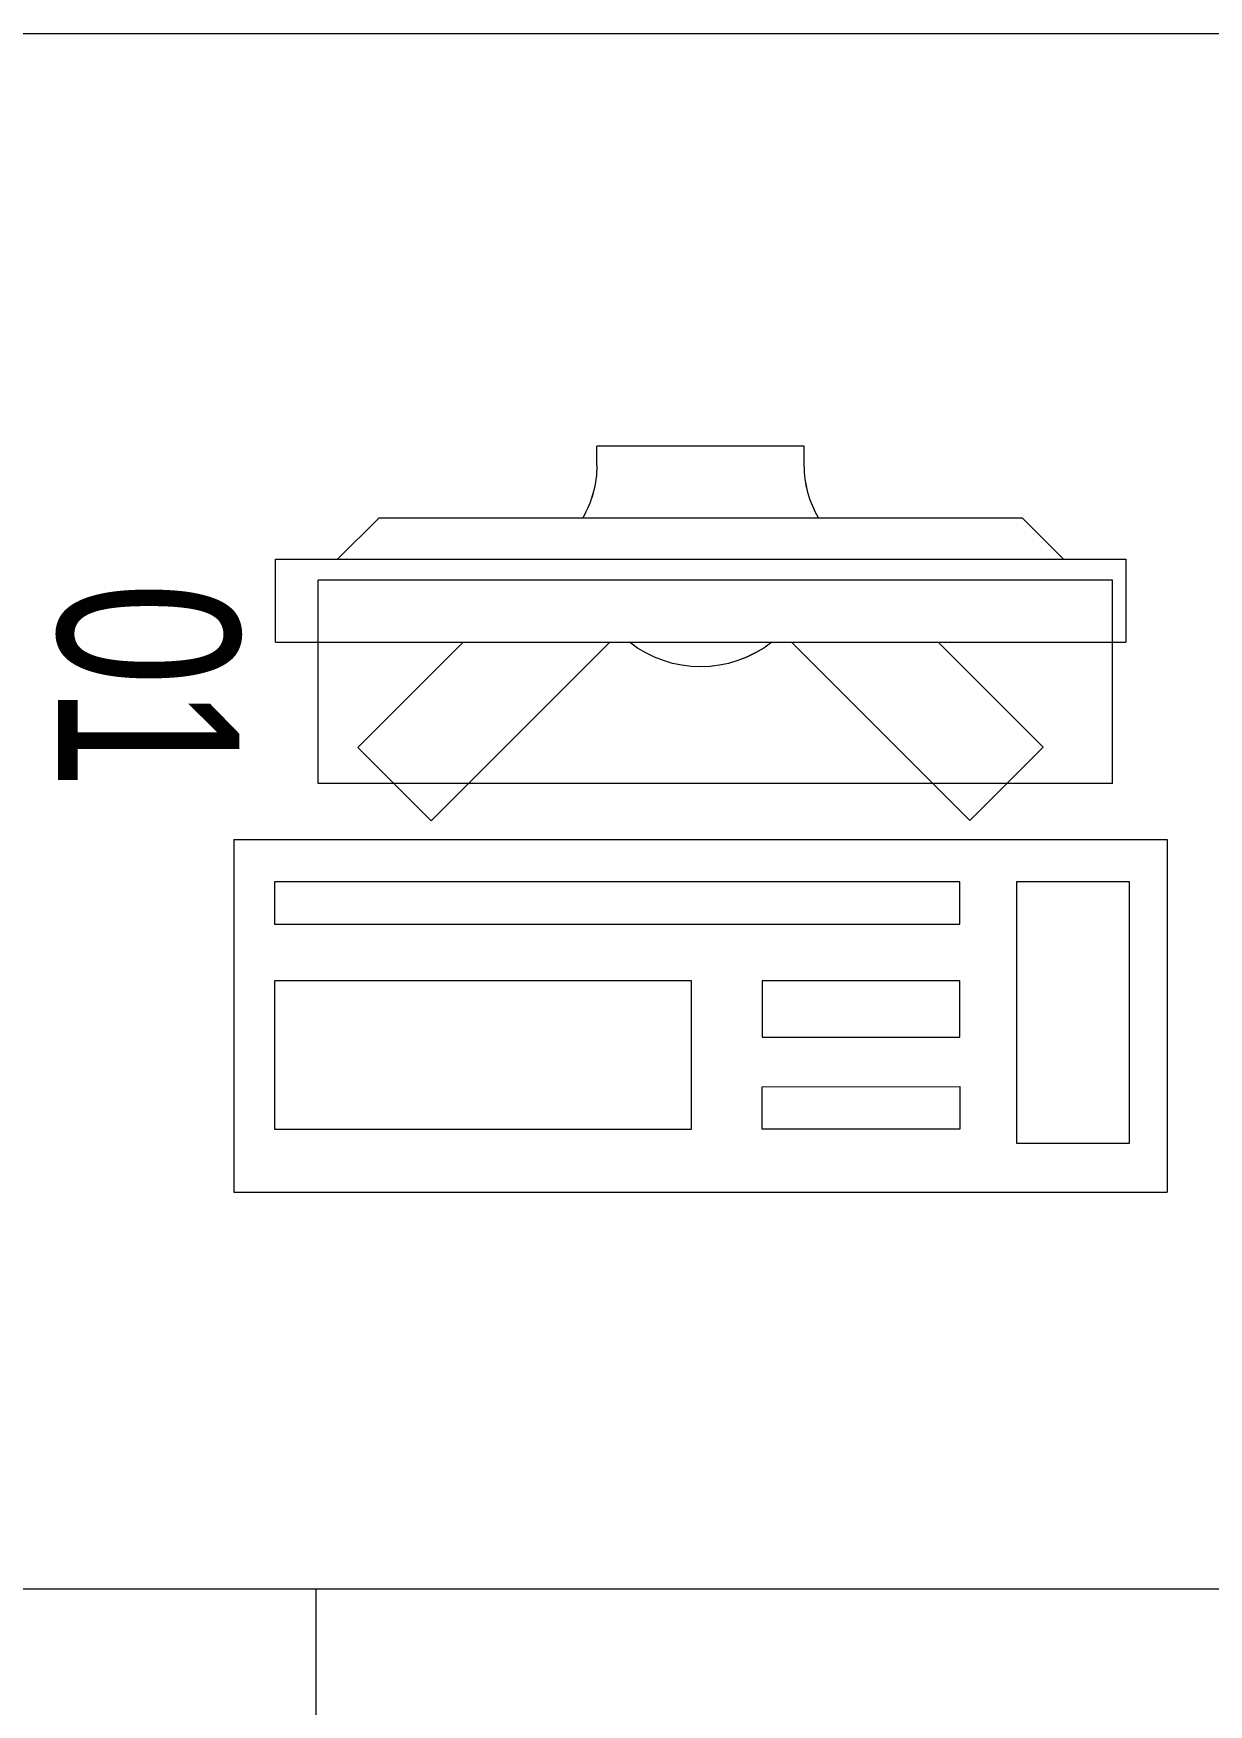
# Model space of a CAD drawing. Header units: metres. Extents: x -18745 to 220762, y -1579758 to -1356048.
# Drawn here: x 110713 to 111280, y -1388403 to -1387598 of the extents above; entities that cross this region are included whole.
import ezdxf

# ---------------------------------------------------------------- set-up
doc = ezdxf.new("R2010")
doc.units = ezdxf.units.M
doc.layers.get('0').update_dxf_attribs({"lineweight": 0})
doc.layers.add('A-100 - Copy$0$Medical Equipment and Furniture', color=8, linetype='Continuous', lineweight=0)
doc.styles.add('A-100 - Copy$0$X3G_ENTITY_257CFD', font='swisscl.ttf', dxfattribs={"height": 200})

# ---------------------------------------------------------------- blocks, each defined once
blk = doc.blocks.new('A-100 - Copy$0$ITCWLS1-P')
for p, q in [((-0.17, 0.45), (-0.17, 0)), ((-0.17, 0.45), (0, 0.45)), ((0, 0.45), (0, 0)), ((-0.26509, 0.43, 0), (-0.30509, 0.43, 0)), ((-0.30509, 0.43, 0), (-0.30509, 0.02, 0)), ((-0.26509, 0.43, 0), (-0.26509, 0.02, 0)), ((-0.14957, 0.43047), (-0.12914, 0.43047)), ((-0.12914, 0.43047), (-0.12914, 0.40893)), ((-0.197, 0.40939), (-0.295, 0.40939)), ((-0.295, 0.02639), (-0.295, 0.40939)), ((-0.197, 0.02639), (-0.197, 0.40939)), ((-0.32509, 0.38, 0), (-0.30509, 0.4, 0)), ((-0.32509, 0.38, 0), (-0.32509, 0.07, 0)), ((-0.35032, 0.275), (-0.35961, 0.275)), ((-0.35961, 0.175), (-0.35961, 0.275)), ((-0.35032, 0.175), (-0.35961, 0.175)), ((-0.32509, 0.07, 0), (-0.30509, 0.05, 0)), ((-0.197, 0.02639), (-0.295, 0.02639)), ((-0.30509, 0.02, 0), (-0.26509, 0.02, 0)), ((-0.17, 0), (0, 0))]:
    blk.add_line(p, q)
at = {"extrusion": (2.48281e-10, 3.18408e-10, -1)}
for p, q in [((-0.26509, 0.33952), (-0.21443, 0.39019)), ((-0.17907, 0.35483), (-0.21443, 0.39019)), ((-0.26509, 0.26881), (-0.17907, 0.35483))]:
    blk.add_line(p, q, dxfattribs=at)
at = {"extrusion": (2.48281e-10, -3.18408e-10, -1)}
for p, q in [((-0.26509, 0.18119), (-0.17907, 0.09517)), ((-0.26509, 0.11048), (-0.21443, 0.05981)), ((-0.17907, 0.09517), (-0.21443, 0.05981))]:
    blk.add_line(p, q, dxfattribs=at)
for points in [[(-0.12914, 0.40893), (-0.12914, 0.09996), (-0.14957, 0.09996), (-0.14957, 0.43047)], [(-0.14957, 0.09997), (-0.14957, 0.09997), (-0.14957, 0.09997), (-0.14957, 0.09997), (-0.14957, 0.09997), (-0.14957, 0.09997), (-0.14957, 0.09997), (-0.14957, 0.09997), (-0.14957, 0.09997)], [(-0.14957, 0.09997), (-0.14957, 0.09997), (-0.14957, 0.09997), (-0.14957, 0.09997), (-0.14957, 0.09997), (-0.14957, 0.09997), (-0.14957, 0.09997), (-0.14957, 0.09997), (-0.14957, 0.09997), (-0.14957, 0.09997), (-0.14957, 0.09997), (-0.14957, 0.09997), (-0.14957, 0.09997), (-0.14957, 0.09997), (-0.14957, 0.09997), (-0.14957, 0.09997), (-0.14957, 0.09997), (-0.14957, 0.09997)], [(-0.14957, 0.09996), (-0.14957, 0.09996), (-0.14957, 0.09996), (-0.14957, 0.09996), (-0.14957, 0.09996), (-0.14957, 0.09996), (-0.14957, 0.09996), (-0.14957, 0.09996), (-0.14957, 0.09996), (-0.14957, 0.09996)], [(-0.14957, 0.09996), (-0.14957, 0.09996), (-0.14957, 0.09996), (-0.14957, 0.09996), (-0.14957, 0.09996), (-0.14957, 0.09996), (-0.14957, 0.09996)], [(-0.14957, 0.09997), (-0.14957, 0.09997), (-0.14957, 0.09997), (-0.14957, 0.09997), (-0.14957, 0.09997), (-0.14957, 0.09997), (-0.14957, 0.09997), (-0.14957, 0.09997), (-0.14957, 0.09997), (-0.14957, 0.09997)], [(-0.14957, 0.09997), (-0.14957, 0.09997), (-0.14957, 0.09997), (-0.14957, 0.09997), (-0.14957, 0.09997), (-0.14957, 0.09997), (-0.14957, 0.09997), (-0.14957, 0.09997), (-0.14957, 0.09997), (-0.14957, 0.09997), (-0.14957, 0.09997), (-0.14957, 0.09997), (-0.14957, 0.09997), (-0.14957, 0.09997), (-0.14957, 0.09997)], [(-0.14957, 0.09997), (-0.14957, 0.09997), (-0.14957, 0.09997), (-0.14957, 0.09997), (-0.14957, 0.09997), (-0.14957, 0.09997), (-0.14957, 0.09997), (-0.14957, 0.09997), (-0.14957, 0.09997), (-0.14957, 0.09997)], [(-0.14957, 0.09997), (-0.14957, 0.09997), (-0.14957, 0.09997), (-0.14957, 0.09997), (-0.14957, 0.09997), (-0.14957, 0.09997), (-0.14957, 0.09997), (-0.14957, 0.09997), (-0.14957, 0.09997), (-0.14957, 0.09997)], [(-0.14957, 0.09996), (-0.14957, 0.09996), (-0.14957, 0.09996), (-0.14957, 0.09996), (-0.14957, 0.09996), (-0.14957, 0.09996), (-0.14957, 0.09996), (-0.14957, 0.09996), (-0.14957, 0.09996), (-0.14957, 0.09996), (-0.14957, 0.09996), (-0.14957, 0.09996), (-0.14957, 0.09996), (-0.14957, 0.09996), (-0.14957, 0.09996), (-0.14957, 0.09996), (-0.14957, 0.09996), (-0.14957, 0.09996), (-0.14957, 0.09997), (-0.14957, 0.09997), (-0.14957, 0.09997), (-0.14957, 0.09997), (-0.14957, 0.09997), (-0.14957, 0.09997), (-0.14957, 0.09997), (-0.14957, 0.09997), (-0.14957, 0.09997), (-0.14957, 0.09997), (-0.14957, 0.09997), (-0.14957, 0.09997), (-0.14957, 0.09997), (-0.14957, 0.09997), (-0.14956, 0.09997), (-0.14956, 0.09997), (-0.14956, 0.09997), (-0.14956, 0.09996), (-0.14956, 0.09996), (-0.14956, 0.09996), (-0.14956, 0.09996), (-0.14956, 0.09996), (-0.14956, 0.09996), (-0.14956, 0.09996), (-0.14956, 0.09996), (-0.14956, 0.09996), (-0.14956, 0.09996), (-0.14956, 0.09996), (-0.14956, 0.09996), (-0.14956, 0.09996), (-0.14957, 0.09996), (-0.14957, 0.09996), (-0.14957, 0.09996), (-0.14957, 0.09996), (-0.14957, 0.09996), (-0.14957, 0.09996)], [(-0.14957, 0.09996), (-0.14957, 0.09996), (-0.14957, 0.09996), (-0.14957, 0.09996), (-0.14957, 0.09996), (-0.14957, 0.09996), (-0.14957, 0.09996), (-0.14957, 0.09996), (-0.14957, 0.09996), (-0.14957, 0.09996), (-0.14957, 0.09997), (-0.14957, 0.09997), (-0.14957, 0.09997), (-0.14957, 0.09996), (-0.14957, 0.09996), (-0.14957, 0.09996), (-0.14957, 0.09996), (-0.14957, 0.09996), (-0.14957, 0.09996), (-0.14957, 0.09997), (-0.14957, 0.09997), (-0.14957, 0.09997), (-0.14957, 0.09997), (-0.14957, 0.09997), (-0.14957, 0.09997), (-0.14957, 0.09997), (-0.14957, 0.09997), (-0.14957, 0.09997), (-0.14957, 0.09997), (-0.14957, 0.09997), (-0.14957, 0.09997), (-0.14957, 0.09997), (-0.14957, 0.09997), (-0.14957, 0.09997), (-0.14957, 0.09997), (-0.14957, 0.09997), (-0.14957, 0.09997), (-0.14957, 0.09997), (-0.14957, 0.09997), (-0.14957, 0.09997), (-0.14957, 0.09997), (-0.14957, 0.09997), (-0.14957, 0.09997), (-0.14957, 0.09997), (-0.14957, 0.09997), (-0.14957, 0.09997), (-0.14957, 0.09997), (-0.14957, 0.09997), (-0.14957, 0.09997), (-0.14957, 0.09997), (-0.14957, 0.09997), (-0.14957, 0.09997), (-0.14957, 0.09997), (-0.14957, 0.09997), (-0.14957, 0.09997), (-0.14957, 0.09997), (-0.14957, 0.09997), (-0.14957, 0.09997), (-0.14957, 0.09997), (-0.14957, 0.09997), (-0.14957, 0.09997), (-0.14957, 0.09997), (-0.14957, 0.09997), (-0.14957, 0.09997), (-0.14957, 0.09997), (-0.14957, 0.09997), (-0.14957, 0.09997), (-0.14957, 0.09997), (-0.14957, 0.09997), (-0.14957, 0.09997), (-0.14957, 0.09997), (-0.14957, 0.09997), (-0.14957, 0.09997), (-0.14957, 0.09997), (-0.14957, 0.09997), (-0.14957, 0.09997), (-0.14957, 0.09997), (-0.14957, 0.09997), (-0.14957, 0.09997), (-0.14957, 0.09997), (-0.14956, 0.09997), (-0.14957, 0.09997), (-0.14957, 0.09997), (-0.14957, 0.09997), (-0.14957, 0.09997), (-0.14956, 0.09997), (-0.14957, 0.09997), (-0.14957, 0.09997), (-0.14957, 0.09997), (-0.14957, 0.09997), (-0.14957, 0.09997), (-0.14957, 0.09997), (-0.14957, 0.09997), (-0.14957, 0.09997), (-0.14957, 0.09997), (-0.14957, 0.09997), (-0.14956, 0.09997), (-0.14957, 0.09996), (-0.14957, 0.09996), (-0.14957, 0.09996), (-0.14956, 0.09996), (-0.14957, 0.09996), (-0.14957, 0.09996), (-0.14957, 0.09996), (-0.14957, 0.09996), (-0.14957, 0.09996), (-0.14957, 0.09996), (-0.14957, 0.09996), (-0.14957, 0.09996), (-0.14957, 0.09996), (-0.14957, 0.09996)], [(-0.14957, 0.09996), (-0.14957, 0.09996), (-0.14957, 0.09996), (-0.14957, 0.09996), (-0.14957, 0.09996), (-0.14957, 0.09996), (-0.14957, 0.09996), (-0.14957, 0.09996)], [(-0.14957, 0.09996), (-0.14957, 0.09996), (-0.14957, 0.09996), (-0.14957, 0.09996), (-0.14957, 0.09996), (-0.14957, 0.09996), (-0.14957, 0.09996), (-0.14957, 0.09996), (-0.14957, 0.09996), (-0.14957, 0.09996), (-0.14957, 0.09996), (-0.14957, 0.09996), (-0.14957, 0.09996), (-0.14957, 0.09996), (-0.14957, 0.09996), (-0.14957, 0.09996), (-0.14957, 0.09996), (-0.14957, 0.09996), (-0.14957, 0.09996), (-0.14957, 0.09996), (-0.14957, 0.09996), (-0.14957, 0.09996), (-0.14957, 0.09996), (-0.14957, 0.09996), (-0.14957, 0.09996), (-0.14957, 0.09996), (-0.14957, 0.09996), (-0.14957, 0.09996), (-0.14957, 0.09996), (-0.14957, 0.09996), (-0.14957, 0.09996), (-0.14957, 0.09996), (-0.14957, 0.09996), (-0.14957, 0.09996), (-0.14957, 0.09996), (-0.14957, 0.09996), (-0.14957, 0.09996), (-0.14957, 0.09996), (-0.14957, 0.09996), (-0.14957, 0.09996), (-0.14957, 0.09996), (-0.14957, 0.09996), (-0.14957, 0.09996), (-0.14957, 0.09996), (-0.14957, 0.09996), (-0.14957, 0.09996), (-0.14957, 0.09996), (-0.14957, 0.09996), (-0.14956, 0.09996), (-0.14956, 0.09996), (-0.14956, 0.09996), (-0.14956, 0.09996), (-0.14957, 0.09996), (-0.14957, 0.09996), (-0.14957, 0.09996), (-0.14957, 0.09996), (-0.14957, 0.09996), (-0.14957, 0.09996), (-0.14956, 0.09996), (-0.14957, 0.09996), (-0.14957, 0.09996), (-0.14957, 0.09996), (-0.14957, 0.09996), (-0.14957, 0.09996), (-0.14957, 0.09996), (-0.14957, 0.09996), (-0.14957, 0.09996), (-0.14957, 0.09996), (-0.14957, 0.09996), (-0.14956, 0.09996), (-0.14956, 0.09996), (-0.14957, 0.09996), (-0.14957, 0.09996), (-0.14957, 0.09996), (-0.14957, 0.09996), (-0.14957, 0.09996), (-0.14957, 0.09996), (-0.14957, 0.09996), (-0.14957, 0.09996), (-0.14957, 0.09996), (-0.14957, 0.09996), (-0.14957, 0.09996), (-0.14957, 0.09996), (-0.14957, 0.09996), (-0.14957, 0.09996), (-0.14957, 0.09996), (-0.14957, 0.09996), (-0.14957, 0.09996), (-0.14957, 0.09996)], [(-0.14957, 0.09996), (-0.14957, 0.09996), (-0.14957, 0.09996), (-0.14957, 0.09996), (-0.14957, 0.09996), (-0.14957, 0.09996), (-0.14957, 0.09996), (-0.14957, 0.09996), (-0.14957, 0.09996), (-0.14957, 0.09996), (-0.14957, 0.09996), (-0.14957, 0.09996)], [(-0.14957, 0.09996), (-0.14957, 0.09996), (-0.14956, 0.09996), (-0.14956, 0.09996), (-0.14956, 0.09996), (-0.14956, 0.09996), (-0.14957, 0.09996)], [(-0.14957, 0.09996), (-0.14957, 0.09996), (-0.14957, 0.09996), (-0.14957, 0.09996), (-0.14957, 0.09996), (-0.14957, 0.09996), (-0.14957, 0.09996), (-0.14957, 0.09996), (-0.14957, 0.09996), (-0.14956, 0.09996), (-0.14956, 0.09996), (-0.14956, 0.09996), (-0.14956, 0.09996), (-0.14956, 0.09996), (-0.14956, 0.09996), (-0.14956, 0.09996), (-0.14957, 0.09996)]]:
    blk.add_lwpolyline(points)
for points in [[(-0.1019, 0.43047), (-0.03039, 0.43047), (-0.03039, 0.22944), (-0.1019, 0.22944)], [(-0.1019, 0.19536), (-0.07466, 0.19536), (-0.07466, 0.09996), (-0.1019, 0.09996)], [(-0.03039, 0.19536), (-0.05082, 0.19536), (-0.05082, 0.09996), (-0.03039, 0.09996)], [(-0.14956, 0.09996), (-0.14956, 0.09996), (-0.14956, 0.09996), (-0.14956, 0.09996), (-0.14956, 0.09996), (-0.14956, 0.09996), (-0.14956, 0.09996), (-0.14956, 0.09996), (-0.14957, 0.09996), (-0.14957, 0.09996), (-0.14957, 0.09996), (-0.14957, 0.09996), (-0.14957, 0.09996), (-0.14957, 0.09996), (-0.14957, 0.09996), (-0.14957, 0.09996), (-0.14957, 0.09996), (-0.14957, 0.09996), (-0.14957, 0.09996), (-0.14957, 0.09996), (-0.14957, 0.09996), (-0.14957, 0.09996), (-0.14957, 0.09996), (-0.14957, 0.09996), (-0.14957, 0.09996), (-0.14957, 0.09996), (-0.14957, 0.09996), (-0.14957, 0.09996), (-0.14957, 0.09996), (-0.14957, 0.09996), (-0.14957, 0.09996), (-0.14957, 0.09996), (-0.14957, 0.09996), (-0.14957, 0.09996), (-0.14957, 0.09996), (-0.14957, 0.09996), (-0.14957, 0.09996), (-0.14957, 0.09996), (-0.14957, 0.09996), (-0.14957, 0.09996), (-0.14957, 0.09996), (-0.14957, 0.09996), (-0.14957, 0.09996), (-0.14957, 0.09996), (-0.14957, 0.09996), (-0.14957, 0.09996), (-0.14957, 0.09996), (-0.14957, 0.09996), (-0.14957, 0.09996), (-0.14957, 0.09996), (-0.14957, 0.09996), (-0.14957, 0.09996), (-0.14957, 0.09996), (-0.14957, 0.09996), (-0.14957, 0.09996), (-0.14957, 0.09996), (-0.14957, 0.09996), (-0.14956, 0.09996), (-0.14956, 0.09996), (-0.14956, 0.09996), (-0.14956, 0.09996), (-0.14956, 0.09996), (-0.14956, 0.09996), (-0.14956, 0.09996), (-0.14956, 0.09996), (-0.14956, 0.09996), (-0.14956, 0.09996), (-0.14956, 0.09996), (-0.14956, 0.09996), (-0.14956, 0.09996), (-0.14956, 0.09996), (-0.14956, 0.09996), (-0.14956, 0.09996), (-0.14956, 0.09996), (-0.14956, 0.09996), (-0.14956, 0.09996), (-0.14956, 0.09996), (-0.14956, 0.09996), (-0.14956, 0.09996), (-0.14956, 0.09996), (-0.14956, 0.09996), (-0.14956, 0.09996), (-0.14956, 0.09996), (-0.14956, 0.09996), (-0.14956, 0.09996), (-0.14956, 0.09996), (-0.14956, 0.09996), (-0.14956, 0.09996), (-0.14956, 0.09996), (-0.14957, 0.09996), (-0.14957, 0.09996), (-0.14957, 0.09996), (-0.14957, 0.09996), (-0.14957, 0.09996), (-0.14957, 0.09996), (-0.14957, 0.09996), (-0.14957, 0.09996), (-0.14957, 0.09996), (-0.14957, 0.09996), (-0.14957, 0.09996), (-0.14957, 0.09996), (-0.14957, 0.09996), (-0.14957, 0.09996), (-0.14957, 0.09996), (-0.14957, 0.09996), (-0.14957, 0.09996), (-0.14957, 0.09996), (-0.14957, 0.09996), (-0.14957, 0.09996), (-0.14957, 0.09996), (-0.14957, 0.09996), (-0.14957, 0.09996), (-0.14957, 0.09996), (-0.14957, 0.09996), (-0.14957, 0.09996), (-0.14957, 0.09996), (-0.14957, 0.09996), (-0.14957, 0.09996), (-0.14957, 0.09996), (-0.14957, 0.09996), (-0.14957, 0.09996), (-0.14957, 0.09996), (-0.14957, 0.09996), (-0.14957, 0.09996), (-0.14957, 0.09996), (-0.14957, 0.09996), (-0.14957, 0.09996), (-0.14957, 0.09996), (-0.14957, 0.09996), (-0.14957, 0.09996), (-0.14957, 0.09996), (-0.14957, 0.09996), (-0.14957, 0.09996), (-0.14957, 0.09996), (-0.14957, 0.09996), (-0.14957, 0.09996), (-0.14957, 0.09996), (-0.14957, 0.09996), (-0.14957, 0.09996), (-0.14957, 0.09996), (-0.14957, 0.09996), (-0.14957, 0.09996), (-0.14957, 0.09996), (-0.14957, 0.09996), (-0.14957, 0.09996), (-0.14957, 0.09996), (-0.14957, 0.09996), (-0.14957, 0.09996), (-0.14957, 0.09996), (-0.14957, 0.09996), (-0.14957, 0.09996), (-0.14957, 0.09996), (-0.14957, 0.09996), (-0.14957, 0.09996), (-0.14956, 0.09996), (-0.14956, 0.09996), (-0.14956, 0.09996), (-0.14956, 0.09996), (-0.14956, 0.09996), (-0.14956, 0.09996), (-0.14956, 0.09996), (-0.14956, 0.09996), (-0.14956, 0.09996), (-0.14956, 0.09996), (-0.14956, 0.09996), (-0.14956, 0.09996), (-0.14956, 0.09996), (-0.14956, 0.09996), (-0.14956, 0.09996), (-0.14956, 0.09996), (-0.14956, 0.09996), (-0.14956, 0.09996), (-0.14956, 0.09996), (-0.14956, 0.09996), (-0.14956, 0.09996), (-0.14956, 0.09996), (-0.14956, 0.09996), (-0.14956, 0.09996), (-0.14956, 0.09996), (-0.14956, 0.09996), (-0.14956, 0.09996), (-0.14956, 0.09996), (-0.14956, 0.09996), (-0.14956, 0.09996), (-0.14956, 0.09996), (-0.14956, 0.09996), (-0.14956, 0.09996), (-0.14956, 0.09996), (-0.14956, 0.09996), (-0.14956, 0.09996), (-0.14956, 0.09996), (-0.14956, 0.09996), (-0.14956, 0.09996), (-0.14956, 0.09996), (-0.14956, 0.09996), (-0.14956, 0.09996), (-0.14956, 0.09996), (-0.14956, 0.09996), (-0.14956, 0.09996), (-0.14956, 0.09996), (-0.14956, 0.09996), (-0.14957, 0.09996), (-0.14957, 0.09996), (-0.14957, 0.09996), (-0.14957, 0.09996), (-0.14957, 0.09996), (-0.14957, 0.09996), (-0.14957, 0.09996), (-0.14957, 0.09996), (-0.14957, 0.09996), (-0.14957, 0.09996), (-0.14957, 0.09996), (-0.14957, 0.09996), (-0.14957, 0.09996), (-0.14957, 0.09996), (-0.14957, 0.09996), (-0.14957, 0.09996), (-0.14957, 0.09996), (-0.14957, 0.09996), (-0.14957, 0.09996), (-0.14957, 0.09996), (-0.14957, 0.09996), (-0.14957, 0.09996), (-0.14957, 0.09996), (-0.14957, 0.09996), (-0.14957, 0.09996), (-0.14957, 0.09996), (-0.14957, 0.09996), (-0.14957, 0.09996), (-0.14957, 0.09996), (-0.14957, 0.09996), (-0.14957, 0.09996), (-0.14957, 0.09996), (-0.14957, 0.09996), (-0.14957, 0.09996), (-0.14956, 0.09996), (-0.14956, 0.09996), (-0.14956, 0.09996), (-0.14956, 0.09996), (-0.14956, 0.09996), (-0.14956, 0.09996), (-0.14956, 0.09996), (-0.14956, 0.09996), (-0.14956, 0.09996), (-0.14956, 0.09996), (-0.14956, 0.09996), (-0.14956, 0.09996), (-0.14956, 0.09996), (-0.14956, 0.09996), (-0.14956, 0.09996), (-0.14956, 0.09996), (-0.14956, 0.09996), (-0.14956, 0.09996), (-0.14956, 0.09996), (-0.14956, 0.09996), (-0.14956, 0.09996), (-0.14956, 0.09996), (-0.14956, 0.09996), (-0.14956, 0.09996), (-0.14956, 0.09996), (-0.14956, 0.09996), (-0.14956, 0.09996), (-0.14956, 0.09996), (-0.14956, 0.09996), (-0.14956, 0.09996), (-0.14956, 0.09996), (-0.14956, 0.09996), (-0.14956, 0.09996), (-0.14956, 0.09996), (-0.14956, 0.09996), (-0.14956, 0.09996), (-0.14956, 0.09996), (-0.14956, 0.09996), (-0.14956, 0.09996), (-0.14956, 0.09996), (-0.14956, 0.09996), (-0.14956, 0.09996)], [(-0.14957, 0.09996), (-0.14957, 0.09996), (-0.14957, 0.09996), (-0.14957, 0.09996), (-0.14957, 0.09996), (-0.14957, 0.09996), (-0.14957, 0.09996), (-0.14957, 0.09996), (-0.14957, 0.09996), (-0.14957, 0.09996), (-0.14957, 0.09996), (-0.14957, 0.09996), (-0.14957, 0.09996), (-0.14957, 0.09996), (-0.14957, 0.09996), (-0.14957, 0.09996), (-0.14957, 0.09996), (-0.14957, 0.09996), (-0.14957, 0.09996), (-0.14957, 0.09996), (-0.14957, 0.09996), (-0.14957, 0.09996), (-0.14957, 0.09996), (-0.14957, 0.09996), (-0.14957, 0.09996), (-0.14957, 0.09996), (-0.14957, 0.09996), (-0.14957, 0.09996), (-0.14957, 0.09996), (-0.14957, 0.09996), (-0.14957, 0.09996), (-0.14957, 0.09996), (-0.14957, 0.09996), (-0.14957, 0.09996), (-0.14957, 0.09996), (-0.14957, 0.09996), (-0.14957, 0.09996), (-0.14957, 0.09996), (-0.14957, 0.09996), (-0.14957, 0.09996), (-0.14957, 0.09996), (-0.14957, 0.09996), (-0.14957, 0.09996), (-0.14957, 0.09996), (-0.14957, 0.09996), (-0.14957, 0.09996), (-0.14957, 0.09996), (-0.14957, 0.09996), (-0.14957, 0.09996), (-0.14957, 0.09996), (-0.14957, 0.09996), (-0.14957, 0.09996), (-0.14957, 0.09996), (-0.14957, 0.09996), (-0.14957, 0.09996), (-0.14957, 0.09996), (-0.14957, 0.09996), (-0.14957, 0.09996), (-0.14957, 0.09996), (-0.14957, 0.09996), (-0.14957, 0.09996), (-0.14957, 0.09996), (-0.14957, 0.09996), (-0.14957, 0.09996), (-0.14957, 0.09996), (-0.14957, 0.09996), (-0.14957, 0.09996), (-0.14957, 0.09996), (-0.14957, 0.09996), (-0.14957, 0.09996), (-0.14957, 0.09996), (-0.14957, 0.09996), (-0.14957, 0.09996), (-0.14957, 0.09996), (-0.14957, 0.09996), (-0.14957, 0.09996), (-0.14957, 0.09996), (-0.14957, 0.09996), (-0.14957, 0.09996), (-0.14957, 0.09996), (-0.14957, 0.09996), (-0.14957, 0.09996), (-0.14957, 0.09996), (-0.14957, 0.09996), (-0.14957, 0.09996), (-0.14957, 0.09996), (-0.14957, 0.09996), (-0.14957, 0.09996), (-0.14957, 0.09996), (-0.14957, 0.09996), (-0.14957, 0.09996), (-0.14957, 0.09996), (-0.14957, 0.09996), (-0.14957, 0.09996), (-0.14957, 0.09996), (-0.14957, 0.09996), (-0.14957, 0.09996), (-0.14957, 0.09996), (-0.14957, 0.09996), (-0.14957, 0.09996), (-0.14957, 0.09996), (-0.14957, 0.09996), (-0.14957, 0.09996), (-0.14957, 0.09996), (-0.14957, 0.09996), (-0.14957, 0.09996), (-0.14957, 0.09996), (-0.14957, 0.09996), (-0.14957, 0.09996), (-0.14957, 0.09996), (-0.14957, 0.09996), (-0.14957, 0.09996), (-0.14957, 0.09996), (-0.14957, 0.09996), (-0.14957, 0.09996), (-0.14957, 0.09996), (-0.14957, 0.09996), (-0.14957, 0.09996), (-0.14957, 0.09996), (-0.14957, 0.09996), (-0.14957, 0.09996), (-0.14957, 0.09996), (-0.14957, 0.09996), (-0.14957, 0.09996), (-0.14957, 0.09996), (-0.14957, 0.09996), (-0.14957, 0.09996), (-0.14957, 0.09996), (-0.14957, 0.09996), (-0.14957, 0.09996), (-0.14957, 0.09996), (-0.14957, 0.09996), (-0.14957, 0.09996), (-0.14957, 0.09996), (-0.14957, 0.09996), (-0.14957, 0.09996), (-0.14957, 0.09996), (-0.14957, 0.09996), (-0.14957, 0.09996), (-0.14957, 0.09996), (-0.14957, 0.09996), (-0.14957, 0.09996), (-0.14957, 0.09996), (-0.14957, 0.09996), (-0.14957, 0.09996), (-0.14957, 0.09996), (-0.14957, 0.09996), (-0.14957, 0.09996), (-0.14957, 0.09996), (-0.14957, 0.09996), (-0.14957, 0.09996), (-0.14957, 0.09996), (-0.14957, 0.09996), (-0.14957, 0.09996), (-0.14957, 0.09996), (-0.14957, 0.09996), (-0.14957, 0.09996), (-0.14957, 0.09996), (-0.14957, 0.09996), (-0.14957, 0.09996), (-0.14957, 0.09996), (-0.14957, 0.09996), (-0.14957, 0.09996), (-0.14957, 0.09996), (-0.14957, 0.09996), (-0.14957, 0.09996), (-0.14957, 0.09996), (-0.14957, 0.09996), (-0.14957, 0.09996), (-0.14957, 0.09996), (-0.14957, 0.09996), (-0.14957, 0.09996), (-0.14957, 0.09996), (-0.14957, 0.09996), (-0.14957, 0.09996), (-0.14957, 0.09996), (-0.14957, 0.09996), (-0.14957, 0.09996), (-0.14957, 0.09996), (-0.14957, 0.09996), (-0.14957, 0.09996), (-0.14957, 0.09996), (-0.14957, 0.09996), (-0.14957, 0.09996), (-0.14957, 0.09996), (-0.14957, 0.09996), (-0.14957, 0.09996), (-0.14957, 0.09996), (-0.14957, 0.09996), (-0.14957, 0.09996), (-0.14957, 0.09996), (-0.14957, 0.09996), (-0.14957, 0.09996), (-0.14957, 0.09996), (-0.14957, 0.09996), (-0.14957, 0.09996), (-0.14957, 0.09996), (-0.14957, 0.09996), (-0.14957, 0.09996), (-0.14957, 0.09996), (-0.14957, 0.09996), (-0.14957, 0.09996), (-0.14957, 0.09996), (-0.14957, 0.09996), (-0.14957, 0.09996), (-0.14957, 0.09996), (-0.14957, 0.09996), (-0.14957, 0.09996), (-0.14957, 0.09996), (-0.14957, 0.09996), (-0.14957, 0.09996), (-0.14957, 0.09996), (-0.14957, 0.09996), (-0.14957, 0.09996)], [(-0.14957, 0.09996), (-0.14957, 0.09996), (-0.14957, 0.09996), (-0.14957, 0.09996), (-0.14957, 0.09996), (-0.14957, 0.09996), (-0.14957, 0.09996), (-0.14957, 0.09996), (-0.14957, 0.09996), (-0.14957, 0.09996), (-0.14957, 0.09996), (-0.14957, 0.09996), (-0.14957, 0.09996), (-0.14957, 0.09996), (-0.14957, 0.09996), (-0.14957, 0.09996), (-0.14957, 0.09996), (-0.14957, 0.09996), (-0.14957, 0.09996), (-0.14957, 0.09996), (-0.14957, 0.09996), (-0.14957, 0.09996), (-0.14957, 0.09996), (-0.14957, 0.09996), (-0.14957, 0.09996), (-0.14957, 0.09996), (-0.14957, 0.09996), (-0.14957, 0.09996), (-0.14957, 0.09996), (-0.14957, 0.09996), (-0.14957, 0.09996), (-0.14957, 0.09996), (-0.14957, 0.09996), (-0.14957, 0.09996), (-0.14957, 0.09996), (-0.14957, 0.09996), (-0.14957, 0.09996), (-0.14957, 0.09996), (-0.14957, 0.09996), (-0.14957, 0.09996), (-0.14957, 0.09996), (-0.14957, 0.09996), (-0.14957, 0.09996), (-0.14957, 0.09996), (-0.14957, 0.09996), (-0.14957, 0.09996), (-0.14957, 0.09996), (-0.14957, 0.09996), (-0.14957, 0.09996), (-0.14957, 0.09996), (-0.14957, 0.09996), (-0.14957, 0.09996), (-0.14957, 0.09996), (-0.14957, 0.09996), (-0.14957, 0.09996), (-0.14957, 0.09996), (-0.14957, 0.09996), (-0.14957, 0.09996), (-0.14957, 0.09996), (-0.14957, 0.09996), (-0.14957, 0.09996), (-0.14957, 0.09996), (-0.14957, 0.09996), (-0.14957, 0.09996), (-0.14957, 0.09996), (-0.14957, 0.09996), (-0.14957, 0.09996), (-0.14957, 0.09996), (-0.14957, 0.09996), (-0.14957, 0.09996), (-0.14957, 0.09996), (-0.14957, 0.09996), (-0.14957, 0.09996), (-0.14957, 0.09996), (-0.14957, 0.09996), (-0.14957, 0.09996), (-0.14957, 0.09996), (-0.14957, 0.09996), (-0.14957, 0.09996), (-0.14957, 0.09996), (-0.14957, 0.09996), (-0.14957, 0.09996), (-0.14957, 0.09996), (-0.14957, 0.09996), (-0.14957, 0.09996), (-0.14957, 0.09996), (-0.14957, 0.09996), (-0.14957, 0.09996), (-0.14957, 0.09996), (-0.14957, 0.09996), (-0.14957, 0.09996), (-0.14957, 0.09996), (-0.14957, 0.09996), (-0.14957, 0.09996), (-0.14957, 0.09996), (-0.14957, 0.09996), (-0.14957, 0.09996), (-0.14957, 0.09996), (-0.14957, 0.09996), (-0.14957, 0.09996), (-0.14957, 0.09996), (-0.14957, 0.09996), (-0.14957, 0.09996), (-0.14957, 0.09996), (-0.14957, 0.09996), (-0.14957, 0.09996), (-0.14957, 0.09996), (-0.14957, 0.09996), (-0.14957, 0.09996), (-0.14957, 0.09996), (-0.14957, 0.09996), (-0.14957, 0.09996), (-0.14957, 0.09996), (-0.14957, 0.09996), (-0.14957, 0.09996), (-0.14957, 0.09996), (-0.14957, 0.09996), (-0.14957, 0.09996), (-0.14957, 0.09996), (-0.14957, 0.09996), (-0.14957, 0.09996), (-0.14957, 0.09996), (-0.14957, 0.09996), (-0.14957, 0.09996), (-0.14957, 0.09996), (-0.14957, 0.09996), (-0.14957, 0.09996), (-0.14957, 0.09996), (-0.14957, 0.09996), (-0.14957, 0.09996), (-0.14957, 0.09996), (-0.14957, 0.09996), (-0.14957, 0.09996), (-0.14957, 0.09996), (-0.14957, 0.09996), (-0.14957, 0.09996), (-0.14957, 0.09996), (-0.14957, 0.09996), (-0.14957, 0.09996), (-0.14957, 0.09996), (-0.14957, 0.09996), (-0.14957, 0.09996), (-0.14957, 0.09996), (-0.14957, 0.09996), (-0.14957, 0.09996), (-0.14957, 0.09996), (-0.14957, 0.09996), (-0.14957, 0.09996), (-0.14957, 0.09996), (-0.14957, 0.09996), (-0.14957, 0.09996), (-0.14957, 0.09996), (-0.14957, 0.09996), (-0.14957, 0.09996), (-0.14957, 0.09996), (-0.14957, 0.09996), (-0.14957, 0.09996), (-0.14957, 0.09996), (-0.14957, 0.09996), (-0.14957, 0.09996), (-0.14957, 0.09996), (-0.14957, 0.09996), (-0.14957, 0.09996), (-0.14957, 0.09996), (-0.14957, 0.09996), (-0.14957, 0.09996), (-0.14957, 0.09996), (-0.14957, 0.09996), (-0.14957, 0.09996), (-0.14957, 0.09996), (-0.14957, 0.09996), (-0.14957, 0.09996), (-0.14957, 0.09996), (-0.14957, 0.09996), (-0.14957, 0.09996), (-0.14957, 0.09996), (-0.14957, 0.09996), (-0.14957, 0.09996), (-0.14957, 0.09996), (-0.14957, 0.09996), (-0.14957, 0.09996), (-0.14957, 0.09996), (-0.14957, 0.09996), (-0.14957, 0.09996), (-0.14957, 0.09996), (-0.14957, 0.09996), (-0.14957, 0.09996), (-0.14957, 0.09996), (-0.14957, 0.09996), (-0.14957, 0.09996), (-0.14957, 0.09996), (-0.14957, 0.09996), (-0.14957, 0.09996), (-0.14957, 0.09996), (-0.14957, 0.09996), (-0.14957, 0.09996), (-0.14957, 0.09996), (-0.14957, 0.09996), (-0.14957, 0.09996), (-0.14957, 0.09996), (-0.14957, 0.09996), (-0.14957, 0.09996), (-0.14957, 0.09996), (-0.14957, 0.09996), (-0.14957, 0.09996), (-0.14957, 0.09996), (-0.14957, 0.09996), (-0.14957, 0.09996), (-0.14957, 0.09996), (-0.14957, 0.09996), (-0.14957, 0.09996), (-0.14957, 0.09996), (-0.14957, 0.09996), (-0.14957, 0.09996), (-0.14957, 0.09996), (-0.14957, 0.09996), (-0.14957, 0.09996), (-0.14957, 0.09996), (-0.14957, 0.09996)], [(-0.14957, 0.0727), (-0.02358, 0.0727), (-0.02358, 0.01818), (-0.14957, 0.01818)]]:
    blk.add_lwpolyline(points, close=True)
for centre, radius, start, end in [((-0.35032, 0.325), 0.05, 270, 300.30934), ((-0.3089, 0.225), 0.05564, 321.94311, 38.05689), ((-0.35032, 0.125), 0.05, 59.69066, 90)]:
    blk.add_arc(centre, radius, start, end)
blk = doc.blocks.new('A-100 - Copy$0$GF21043-P')
for p, q in [((0.8, 0.75), (-0.8, 0.75)), ((-0.8, 0), (0.8, 0))]:
    blk.add_line(p, q)
blk = doc.blocks.new('A-100 - Copy$0$A$C02230961')
at = {"layer": 'A-100 - Copy$0$Medical Equipment and Furniture'}
blk.add_line((10234.08, -22685.86, 2.36), (10234.08, -21655.86, 2.36), dxfattribs=at)
at = {"layer": 'A-100 - Copy$0$Medical Equipment and Furniture', "extrusion": (-8.17187e-07, 1.19924e-18, 1), "xscale": -1000.000000000003, "yscale": 1000.000000000005, "zscale": 1000.000000000003}
blk.add_blockref('A-100 - Copy$0$GF21043-P', (10434.08, -21655.86, 2.35), dxfattribs=at)
at = {"layer": 'A-100 - Copy$0$Medical Equipment and Furniture', "extrusion": (-2.34751e-05, 2.20203e-06, 1), "xscale": -1000.000000000004, "yscale": 1000.000000000002, "zscale": 1000, "rotation": 90.0014107666538}
blk.add_blockref('A-100 - Copy$0$ITCWLS1-P', (10644.46, -21464.48, 2.07), dxfattribs=at)
at = {"layer": 'A-100 - Copy$0$Medical Equipment and Furniture', "insert": (10197.15, -21220.34, 2.36), "char_height": 87.473, "attachment_point": 2, "rotation": 270, "style": 'A-100 - Copy$0$X3G_ENTITY_257CFD'}
blk.add_mtext('01', dxfattribs=at)
blk = doc.blocks.new('A-100 - Copy')
at = {"layer": 'A-100 - Copy$0$Medical Equipment and Furniture'}
blk.add_line((110849.4, -1389377.69, 4.72), (110849.4, -1388347.69, 4.72), dxfattribs=at)
blk.add_blockref('A-100 - Copy$0$A$C02230961', (100615.32, -1366691.83, 2.36))
at = {"layer": 'A-100 - Copy$0$Medical Equipment and Furniture', "extrusion": (-8.17187e-07, 1.19924e-18, 1), "xscale": -1000.000000000003, "yscale": 1000.000000000005, "zscale": 1000.000000000003}
blk.add_blockref('A-100 - Copy$0$GF21043-P', (111049.4, -1388347.69, 4.63), dxfattribs=at)
at = {"layer": 'A-100 - Copy$0$Medical Equipment and Furniture', "extrusion": (-2.34751e-05, 2.20203e-06, 1), "xscale": -1000.000000000005, "yscale": 1000.000000000004, "zscale": 999.9999999999999, "rotation": 90.00141076665385}
blk.add_blockref('A-100 - Copy$0$ITCWLS1-P', (111259.77, -1388156.31, -0.94), dxfattribs=at)
at = {"layer": 'A-100 - Copy$0$Medical Equipment and Furniture', "insert": (110812.47, -1387912.17, 4.72), "char_height": 87.473, "attachment_point": 2, "rotation": 270, "style": 'A-100 - Copy$0$X3G_ENTITY_257CFD'}
blk.add_mtext('01', dxfattribs=at)

msp = doc.modelspace()

# ---------------------------------------------------------------- block references
msp.add_blockref('A-100 - Copy', (0, 0))

doc.saveas('drawing.dxf')
